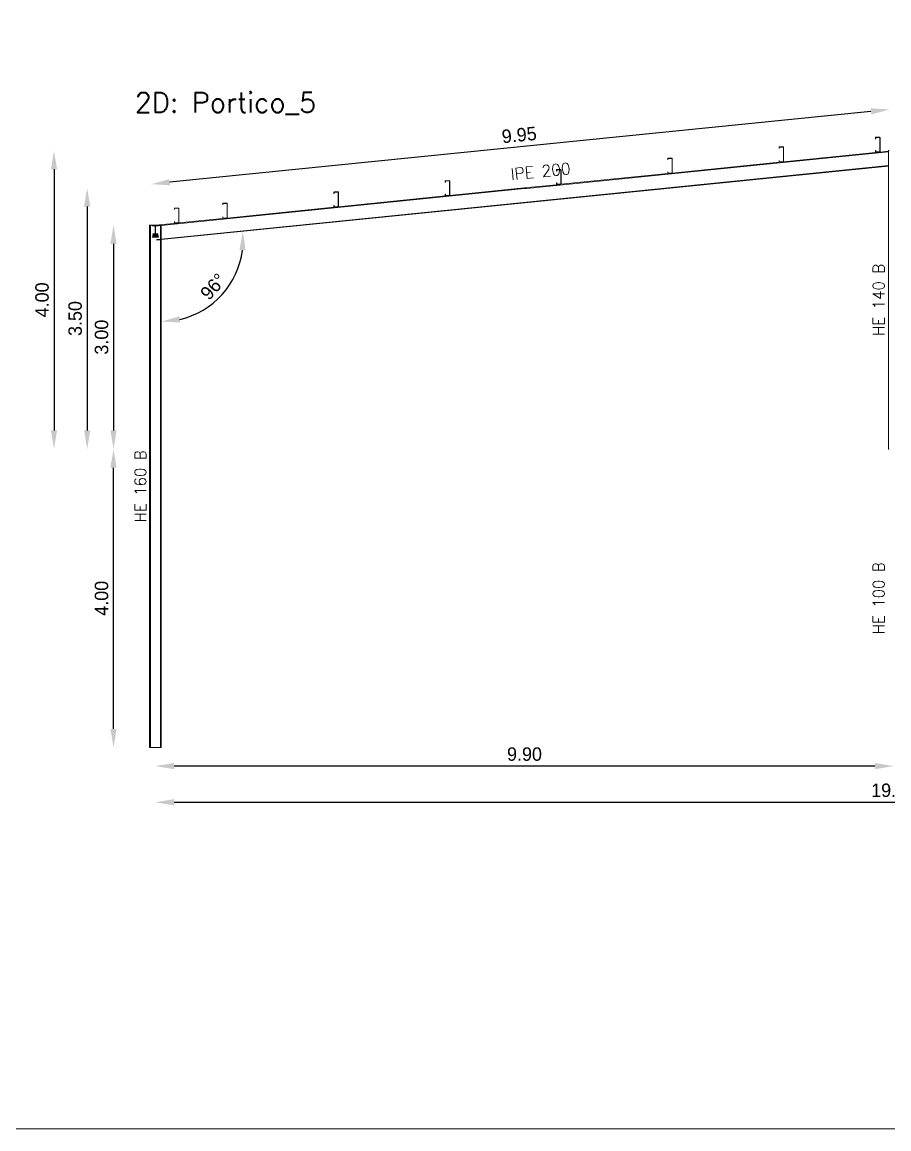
# Model space of a CAD drawing. Header units: millimetres. Extents: x 0 to 149, y -64 to 103.
# Drawn here: x 121.49 to 133.11, y 60.73 to 75.57 of the extents above; entities that cross this region are included whole.
import ezdxf
from ezdxf.enums import TextEntityAlignment as Align

# ---------------------------------------------------------------- set-up
doc = ezdxf.new("R2010")
doc.units = ezdxf.units.MM
for name, color, linetype, lineweight in [('BARRAS_DE_ACERO', 7, 'Continuous', 9), ('COTAS', 13, 'Continuous', 9), ('RECUAD_LIMITES', 2, 'Continuous', 0), ('REFERENCIA_DE_LAS_BARRAS', 2, 'Continuous', 9), ('TITULOS', 9, 'Continuous', 0)]:
    doc.layers.add(name, color=color, linetype=linetype, lineweight=lineweight)
doc.styles.add('CYPETXT', font='romans__.ttf', dxfattribs={"height": 0.2})
doc.styles.add('RomanS', font='')
doc.styles.get('RomanS').set_extended_font_data('Porsche')
doc.dimstyles.new('100-color', dxfattribs={"dimtxt": 0.18, "dimasz": 0.25, "dimexe": 0, "dimexo": 0.5, "dimgap": 0.07, "dimtad": 1, "dimzin": 4, "dimdsep": 46, "dimtxsty": 'RomanS', "dimcen": 0.1, "dimse1": 1, "dimse2": 1, "dimadec": 0, "dimazin": 0, "dimtfac": 1, "dimtix": 1, "dimtmove": 2, "dimatfit": 3, "dimfxl": 1, "dimtvp": 1.058824, "dimtolj": 1, "dimtzin": 1, "dimarcsym": 0})

# ---------------------------------------------------------------- blocks, each defined once
blk = doc.blocks.new('*D262')
at = {"layer": 'COTAS', "color": 0, "lineweight": -2, "transparency": 16777216}
blk.add_line((123.526, 65.109), (142.826, 65.109), dxfattribs=at)
at = {"layer": 'COTAS', "color": 0, "transparency": 16777216}
for points in [[(123.526, 65.151), (123.526, 65.068), (123.276, 65.109)], [(142.826, 65.151), (142.826, 65.068), (143.076, 65.109)]]:
    blk.add_solid(points, dxfattribs=at)
at = {"layer": 'Defpoints', "color": 0, "transparency": 16777216}
for p in [(123.276, 65.843), (143.076, 65.843), (143.076, 65.109)]:
    blk.add_point(p, dxfattribs=at)
at = {"layer": 'COTAS', "color": 0, "transparency": 16777216, "insert": (133.176, 65.269), "char_height": 0.18, "attachment_point": 5, "style": 'RomanS'}
blk.add_mtext('\\A1;19.80', dxfattribs=at)
blk = doc.blocks.new('*D263')
at = {"layer": 'COTAS', "color": 0, "lineweight": -2, "transparency": 16777216}
blk.add_line((122.715, 66.093), (122.715, 69.593), dxfattribs=at)
at = {"layer": 'COTAS', "color": 0, "transparency": 16777216}
for points in [[(122.673, 69.593), (122.756, 69.593), (122.715, 69.843)], [(122.673, 66.093), (122.756, 66.093), (122.715, 65.843)]]:
    blk.add_solid(points, dxfattribs=at)
at = {"layer": 'Defpoints', "color": 0, "transparency": 16777216}
for p in [(122.715, 69.843), (123.276, 69.843), (123.276, 65.843)]:
    blk.add_point(p, dxfattribs=at)
at = {"layer": 'COTAS', "color": 0, "transparency": 16777216, "insert": (122.555, 67.843), "char_height": 0.18, "attachment_point": 5, "rotation": 90, "style": 'RomanS'}
blk.add_mtext('\\A1;4.00', dxfattribs=at)
blk = doc.blocks.new('*D264')
at = {"layer": 'COTAS', "color": 0, "lineweight": -2, "transparency": 16777216}
blk.add_line((122.715, 72.593), (122.715, 70.093), dxfattribs=at)
at = {"layer": 'COTAS', "color": 0, "transparency": 16777216}
for points in [[(122.673, 72.593), (122.756, 72.593), (122.715, 72.843)], [(122.673, 70.093), (122.756, 70.093), (122.715, 69.843)]]:
    blk.add_solid(points, dxfattribs=at)
at = {"layer": 'Defpoints', "color": 0, "transparency": 16777216}
for p in [(123.276, 72.843), (122.715, 69.843), (123.276, 69.843)]:
    blk.add_point(p, dxfattribs=at)
at = {"layer": 'COTAS', "color": 0, "transparency": 16777216, "insert": (122.555, 71.343), "char_height": 0.18, "attachment_point": 5, "rotation": 90, "style": 'RomanS'}
blk.add_mtext('\\A1;3.00', dxfattribs=at)
blk = doc.blocks.new('*D266')
at = {"layer": 'COTAS', "color": 0, "lineweight": -2, "transparency": 16777216}
blk.add_line((122.361, 73.093), (122.361, 70.093), dxfattribs=at)
at = {"layer": 'COTAS', "color": 0, "transparency": 16777216}
for points in [[(122.32, 73.093), (122.403, 73.093), (122.361, 73.343)], [(122.32, 70.093), (122.403, 70.093), (122.361, 69.843)]]:
    blk.add_solid(points, dxfattribs=at)
at = {"layer": 'Defpoints', "color": 0, "transparency": 16777216}
for p in [(128.226, 73.343), (122.361, 69.843), (128.226, 69.843)]:
    blk.add_point(p, dxfattribs=at)
at = {"layer": 'COTAS', "color": 0, "transparency": 16777216, "insert": (122.201, 71.593), "char_height": 0.18, "attachment_point": 5, "rotation": 90, "style": 'RomanS'}
blk.add_mtext('\\A1;3.50', dxfattribs=at)
blk = doc.blocks.new('*D267')
at = {"layer": 'COTAS', "color": 0, "lineweight": -2, "transparency": 16777216}
blk.add_line((121.917, 73.593), (121.917, 70.093), dxfattribs=at)
at = {"layer": 'COTAS', "color": 0, "transparency": 16777216}
for points in [[(121.875, 73.593), (121.958, 73.593), (121.917, 73.843)], [(121.875, 70.093), (121.958, 70.093), (121.917, 69.843)]]:
    blk.add_solid(points, dxfattribs=at)
at = {"layer": 'Defpoints', "color": 0, "transparency": 16777216}
for p in [(133.176, 73.843), (121.917, 69.843), (133.176, 69.843)]:
    blk.add_point(p, dxfattribs=at)
at = {"layer": 'COTAS', "color": 0, "transparency": 16777216, "insert": (121.757, 71.843), "char_height": 0.18, "attachment_point": 5, "rotation": 90, "style": 'RomanS'}
blk.add_mtext('\\A1;4.00', dxfattribs=at)
blk = doc.blocks.new('*D275')
at = {"layer": 'COTAS', "color": 0, "lineweight": -2, "transparency": 16777216}
blk.add_line((132.926, 65.594), (123.526, 65.594), dxfattribs=at)
at = {"layer": 'COTAS', "color": 0, "transparency": 16777216}
for points in [[(123.526, 65.636), (123.526, 65.552), (123.276, 65.594)], [(132.926, 65.636), (132.926, 65.552), (133.176, 65.594)]]:
    blk.add_solid(points, dxfattribs=at)
at = {"layer": 'Defpoints', "color": 0, "transparency": 16777216}
for p in [(123.276, 65.843), (133.176, 65.843), (123.276, 65.594)]:
    blk.add_point(p, dxfattribs=at)
at = {"layer": 'COTAS', "color": 0, "transparency": 16777216, "insert": (128.226, 65.754), "char_height": 0.18, "attachment_point": 5, "style": 'RomanS'}
blk.add_mtext('\\A1;9.90', dxfattribs=at)
blk = doc.blocks.new('*D276')
at = {"layer": 'COTAS', "color": 0, "lineweight": -2, "transparency": 16777216}
blk.add_line((132.872, 74.369), (123.469, 73.419), dxfattribs=at)
at = {"layer": 'COTAS', "color": 0, "transparency": 16777216}
for points in [[(132.868, 74.411), (132.876, 74.328), (133.121, 74.394)], [(123.465, 73.461), (123.474, 73.378), (123.221, 73.394)]]:
    blk.add_solid(points, dxfattribs=at)
at = {"layer": 'Defpoints', "color": 0, "transparency": 16777216}
for p in [(133.176, 73.843), (123.221, 73.394), (123.276, 72.843)]:
    blk.add_point(p, dxfattribs=at)
at = {"layer": 'COTAS', "color": 0, "transparency": 16777216, "insert": (128.155, 74.053), "char_height": 0.18, "attachment_point": 5, "rotation": 5.7679, "style": 'RomanS'}
blk.add_mtext('\\A1;9.95', dxfattribs=at)
blk = doc.blocks.new('*D543')
at = {"layer": 'COTAS', "color": 0, "lineweight": -2, "transparency": 16777216}
blk.add_arc((123.356, 72.65), 1.098, 283.0754, 352.6925, dxfattribs=at)
at = {"layer": 'COTAS', "color": 0, "transparency": 16777216}
for points in [[(124.404, 72.511), (124.487, 72.509), (124.449, 72.76)], [(123.61, 71.539), (123.6, 71.622), (123.356, 71.552)]]:
    blk.add_solid(points, dxfattribs=at)
at = {"layer": 'Defpoints', "color": 0, "transparency": 16777216}
for p in [(133.106, 73.635), (123.356, 72.65), (123.356, 72.65), (123.937, 71.718), (123.356, 65.843)]:
    blk.add_point(p, dxfattribs=at)
at = {"layer": 'COTAS', "color": 0, "transparency": 16777216, "insert": (124.052, 72.021), "char_height": 0.18, "attachment_point": 5, "rotation": 47.8839, "style": 'RomanS'}
blk.add_mtext('\\A1;96°', dxfattribs=at)

msp = doc.modelspace()

# ---------------------------------------------------------------- linework, layer by layer
at = {"layer": 'BARRAS_DE_ACERO'}
for p, q in [((132.934, 74.02), (132.935, 74.021)), ((132.934, 74.02), (132.934, 74.018)), ((132.935, 74.021), (132.937, 74.022)), ((132.99, 74.021), (132.939, 74.021)), ((132.99, 74.023), (132.991, 74.022)), ((132.99, 74.02), (132.99, 74.021)), ((132.991, 74.02), (132.99, 74.02)), ((132.991, 74.022), (132.993, 74.021)), ((132.992, 74.019), (132.991, 74.02)), ((132.994, 74.02), (132.993, 74.021)), ((132.994, 74.02), (132.994, 74.018)), ((131.642, 73.891), (131.641, 73.889)), ((131.641, 73.889), (131.641, 73.887)), ((131.641, 73.887), (131.641, 73.872)), ((131.643, 73.872), (131.641, 73.872)), ((131.642, 73.891), (131.643, 73.892)), ((131.645, 73.892), (131.643, 73.892)), ((131.643, 73.889), (131.643, 73.888)), ((131.643, 73.888), (131.643, 73.887)), ((131.643, 73.887), (131.643, 73.872)), ((131.696, 73.892), (131.645, 73.892)), ((131.645, 73.89), (131.696, 73.89)), ((131.698, 73.892), (131.696, 73.892)), ((131.696, 73.89), (131.697, 73.89)), ((131.698, 73.889), (131.697, 73.89)), ((131.698, 73.889), (131.698, 73.888)), ((131.698, 73.888), (131.699, 73.887)), ((131.699, 73.887), (131.699, 73.696)), ((132.934, 74.018), (132.934, 74.003)), ((132.934, 74.003), (132.936, 74.003)), ((132.936, 74.003), (132.936, 74.018)), ((132.992, 74.018), (132.992, 74.019)), ((132.992, 73.827), (132.992, 74.018)), ((132.994, 73.827), (132.994, 74.018)), ((133.106, 73.827), (128.258, 73.337)), ((130.148, 73.737), (130.149, 73.738)), ((130.148, 73.721), (130.148, 73.737)), ((130.15, 73.74), (130.149, 73.738)), ((130.151, 73.741), (130.15, 73.74)), ((130.15, 73.738), (130.15, 73.737)), ((130.15, 73.738), (130.151, 73.738)), ((130.15, 73.721), (130.15, 73.737)), ((130.151, 73.741), (130.153, 73.741)), ((130.153, 73.741), (130.204, 73.741)), ((130.204, 73.741), (130.205, 73.741)), ((130.204, 73.739), (130.205, 73.739)), ((130.205, 73.741), (130.207, 73.74)), ((130.207, 73.74), (130.208, 73.738)), ((130.208, 73.737), (130.208, 73.738)), ((130.208, 73.737), (130.208, 73.546)), ((132.934, 73.843), (132.934, 73.827)), ((132.934, 73.843), (132.936, 73.843)), ((132.934, 73.827), (132.934, 73.825)), ((132.934, 73.825), (132.935, 73.824)), ((132.935, 73.824), (132.937, 73.823)), ((132.936, 73.827), (132.936, 73.843)), ((132.936, 73.826), (132.936, 73.827)), ((132.937, 73.825), (132.936, 73.826)), ((132.937, 73.825), (132.938, 73.825)), ((132.937, 73.823), (132.939, 73.823)), ((132.938, 73.825), (132.939, 73.825)), ((132.99, 73.825), (132.939, 73.825)), ((132.99, 73.823), (132.977, 73.823)), ((132.99, 73.825), (132.99, 73.825)), ((132.991, 73.823), (132.99, 73.823)), ((132.991, 73.823), (132.993, 73.824)), ((132.992, 73.826), (132.992, 73.827)), ((133.106, 73.836), (132.993, 73.824)), ((132.993, 73.824), (132.994, 73.825)), ((132.993, 73.824), (132.993, 73.824)), ((132.994, 73.827), (132.994, 73.825)), ((133.106, 73.843), (133.106, 73.836)), ((133.118, 73.843), (133.106, 73.843)), ((123.356, 72.658), (133.106, 73.643)), ((133.106, 73.635), (123.356, 72.65)), ((128.656, 73.588), (128.657, 73.589)), ((128.656, 73.588), (128.656, 73.586)), ((128.656, 73.57), (128.656, 73.586)), ((128.657, 73.589), (128.659, 73.59)), ((128.658, 73.586), (128.658, 73.57)), ((128.659, 73.59), (128.66, 73.59)), ((128.659, 73.588), (128.659, 73.588)), ((128.66, 73.59), (128.711, 73.59)), ((128.711, 73.59), (128.713, 73.59)), ((128.711, 73.588), (128.712, 73.588)), ((128.714, 73.589), (128.713, 73.59)), ((128.715, 73.588), (128.714, 73.589)), ((128.714, 73.587), (128.714, 73.586)), ((128.714, 73.586), (128.714, 73.395)), ((128.716, 73.586), (128.715, 73.588)), ((128.716, 73.395), (128.716, 73.586)), ((130.148, 73.721), (130.15, 73.721)), ((131.641, 73.712), (131.643, 73.712)), ((131.641, 73.696), (131.641, 73.712)), ((131.641, 73.695), (131.641, 73.696)), ((131.641, 73.695), (131.642, 73.693)), ((131.643, 73.692), (131.642, 73.693)), ((131.643, 73.712), (131.643, 73.696)), ((131.643, 73.695), (131.643, 73.696)), ((131.643, 73.692), (131.645, 73.692)), ((131.645, 73.694), (131.644, 73.694)), ((131.684, 73.692), (131.645, 73.692)), ((131.684, 73.692), (131.696, 73.692)), ((131.698, 73.692), (131.696, 73.692)), ((131.698, 73.695), (131.699, 73.696)), ((131.698, 73.695), (131.698, 73.695)), ((131.698, 73.692), (131.699, 73.693)), ((131.699, 73.693), (131.699, 73.693)), ((133.106, 73.635), (133.106, 69.843)), ((127.164, 73.437), (127.163, 73.435)), ((127.163, 73.435), (127.163, 73.42)), ((127.164, 73.437), (127.165, 73.438)), ((127.165, 73.438), (127.166, 73.439)), ((127.165, 73.42), (127.165, 73.435)), ((127.166, 73.437), (127.167, 73.437)), ((127.168, 73.438), (127.167, 73.437)), ((127.168, 73.438), (127.219, 73.438)), ((127.219, 73.438), (127.22, 73.437)), ((127.221, 73.437), (127.22, 73.437)), ((127.221, 73.436), (127.221, 73.437)), ((127.221, 73.436), (127.221, 73.435)), ((127.221, 73.435), (127.221, 73.244)), ((127.223, 73.437), (127.222, 73.438)), ((128.658, 73.57), (128.656, 73.57)), ((130.192, 73.541), (128.715, 73.392)), ((130.148, 73.561), (130.15, 73.561)), ((130.148, 73.561), (130.148, 73.546)), ((130.149, 73.544), (130.148, 73.546)), ((130.149, 73.544), (130.15, 73.542)), ((130.15, 73.546), (130.15, 73.561)), ((130.15, 73.545), (130.15, 73.546)), ((130.151, 73.544), (130.15, 73.545)), ((130.15, 73.542), (130.151, 73.541)), ((130.152, 73.543), (130.151, 73.544)), ((130.153, 73.541), (130.151, 73.541)), ((130.153, 73.543), (130.152, 73.543)), ((130.153, 73.543), (130.204, 73.543)), ((130.153, 73.541), (130.192, 73.541)), ((130.204, 73.543), (130.205, 73.543)), ((130.208, 73.544), (130.207, 73.543)), ((130.208, 73.546), (130.208, 73.544)), ((128.224, 73.334), (123.356, 72.842)), ((125.672, 73.288), (125.671, 73.286)), ((125.674, 73.289), (125.672, 73.288)), ((125.673, 73.285), (125.674, 73.286)), ((125.675, 73.289), (125.674, 73.289)), ((125.727, 73.289), (125.675, 73.289)), ((125.727, 73.287), (125.675, 73.287)), ((125.728, 73.289), (125.727, 73.289)), ((125.728, 73.286), (125.727, 73.287)), ((125.727, 73.287), (125.727, 73.287)), ((125.73, 73.288), (125.728, 73.289)), ((125.728, 73.286), (125.729, 73.285)), ((125.729, 73.285), (125.729, 73.284)), ((125.729, 73.093), (125.729, 73.284)), ((125.731, 73.286), (125.73, 73.288)), ((125.731, 73.286), (125.731, 73.284)), ((125.731, 73.284), (125.731, 73.093)), ((127.163, 73.42), (127.165, 73.42)), ((127.222, 73.241), (128.179, 73.338)), ((128.179, 73.338), (128.194, 73.339)), ((128.194, 73.339), (128.226, 73.343)), ((128.224, 73.334), (128.229, 73.334)), ((128.249, 73.336), (128.258, 73.337)), ((128.656, 73.395), (128.656, 73.41)), ((128.656, 73.41), (128.658, 73.41)), ((128.656, 73.393), (128.656, 73.395)), ((128.657, 73.392), (128.656, 73.393)), ((128.659, 73.391), (128.657, 73.392)), ((128.658, 73.41), (128.658, 73.395)), ((128.658, 73.395), (128.658, 73.394)), ((128.659, 73.393), (128.658, 73.394)), ((128.659, 73.393), (128.66, 73.392)), ((128.659, 73.393), (128.659, 73.393)), ((128.659, 73.391), (128.66, 73.39)), ((128.66, 73.39), (128.699, 73.39)), ((128.699, 73.39), (128.711, 73.39)), ((128.711, 73.39), (128.713, 73.391)), ((128.714, 73.394), (128.713, 73.393)), ((128.714, 73.392), (128.713, 73.391)), ((128.714, 73.395), (128.714, 73.394)), ((128.714, 73.392), (128.715, 73.392)), ((128.715, 73.393), (128.716, 73.395)), ((128.715, 73.392), (128.715, 73.393)), ((124.179, 73.134), (124.179, 73.135)), ((124.179, 73.118), (124.179, 73.134)), ((124.182, 73.136), (124.181, 73.135)), ((124.181, 73.135), (124.181, 73.135)), ((124.181, 73.135), (124.181, 73.134)), ((124.181, 73.118), (124.181, 73.134)), ((124.183, 73.136), (124.182, 73.136)), ((124.183, 73.138), (124.234, 73.138)), ((124.234, 73.136), (124.183, 73.136)), ((124.236, 73.138), (124.234, 73.138)), ((124.234, 73.136), (124.235, 73.136)), ((124.236, 73.135), (124.235, 73.136)), ((124.236, 73.138), (124.237, 73.137)), ((124.236, 73.135), (124.237, 73.134)), ((124.236, 73.135), (124.236, 73.135)), ((124.237, 73.137), (124.238, 73.135)), ((124.237, 73.134), (124.237, 72.943)), ((124.239, 73.134), (124.238, 73.135)), ((124.239, 72.943), (124.239, 73.134)), ((125.673, 73.269), (125.671, 73.269)), ((127.207, 73.24), (125.73, 73.09)), ((127.163, 73.26), (127.165, 73.26)), ((127.163, 73.244), (127.163, 73.26)), ((127.164, 73.242), (127.163, 73.244)), ((127.165, 73.241), (127.164, 73.242)), ((127.166, 73.24), (127.165, 73.241)), ((127.166, 73.243), (127.166, 73.242)), ((127.167, 73.242), (127.166, 73.242)), ((127.168, 73.24), (127.166, 73.24)), ((127.167, 73.242), (127.168, 73.242)), ((127.168, 73.24), (127.207, 73.24)), ((127.219, 73.24), (127.207, 73.24)), ((127.221, 73.24), (127.219, 73.24)), ((127.22, 73.242), (127.221, 73.242)), ((127.222, 73.241), (127.223, 73.242)), ((127.223, 73.244), (127.223, 73.242)), ((123.533, 73.071), (123.532, 73.07)), ((123.532, 73.07), (123.532, 73.068)), ((123.532, 73.053), (123.532, 73.068)), ((123.534, 73.053), (123.532, 73.053)), ((123.534, 73.072), (123.533, 73.071)), ((123.534, 73.072), (123.536, 73.073)), ((123.534, 73.07), (123.535, 73.071)), ((123.534, 73.069), (123.534, 73.07)), ((123.534, 73.068), (123.534, 73.069)), ((123.534, 73.053), (123.534, 73.068)), ((123.535, 73.071), (123.536, 73.071)), ((123.587, 73.073), (123.536, 73.073)), ((123.587, 73.071), (123.536, 73.071)), ((123.589, 73.072), (123.587, 73.073)), ((123.588, 73.071), (123.587, 73.071)), ((123.589, 73.07), (123.588, 73.071)), ((123.589, 73.072), (123.59, 73.071)), ((123.591, 73.07), (123.59, 73.071)), ((123.592, 73.068), (123.591, 73.07)), ((123.592, 73.068), (123.592, 72.877)), ((124.179, 73.118), (124.181, 73.118)), ((124.237, 72.94), (125.714, 73.089)), ((125.671, 73.109), (125.673, 73.109)), ((125.671, 73.109), (125.671, 73.093)), ((125.671, 73.092), (125.671, 73.093)), ((125.671, 73.092), (125.672, 73.09)), ((125.674, 73.089), (125.672, 73.09)), ((125.673, 73.093), (125.673, 73.109)), ((125.673, 73.093), (125.673, 73.092)), ((125.673, 73.092), (125.674, 73.092)), ((125.674, 73.092), (125.675, 73.091)), ((125.674, 73.089), (125.675, 73.089)), ((125.727, 73.091), (125.675, 73.091)), ((125.675, 73.091), (125.675, 73.091)), ((125.675, 73.089), (125.714, 73.089)), ((125.714, 73.089), (125.727, 73.089)), ((125.727, 73.091), (125.728, 73.092)), ((125.727, 73.091), (125.727, 73.091)), ((125.727, 73.089), (125.728, 73.089)), ((125.728, 73.092), (125.729, 73.092)), ((125.73, 73.09), (125.728, 73.089)), ((125.729, 73.092), (125.729, 73.093)), ((125.731, 73.092), (125.73, 73.09)), ((125.73, 73.09), (125.73, 73.09)), ((125.731, 73.092), (125.731, 73.093)), ((123.209, 72.843), (123.196, 72.843)), ((123.196, 72.843), (123.196, 65.843)), ((123.209, 65.843), (123.209, 72.843)), ((123.24, 72.843), (123.235, 72.843)), ((123.274, 72.835), (123.235, 72.835)), ((123.24, 72.836), (123.274, 72.836)), ((123.244, 72.836), (123.244, 72.843)), ((123.276, 72.843), (123.244, 72.843)), ((123.244, 72.836), (123.274, 72.836)), ((123.274, 72.729), (123.274, 72.836)), ((123.274, 72.823), (123.274, 72.836)), ((123.274, 72.729), (123.274, 72.835)), ((123.575, 72.873), (123.276, 72.843)), ((123.308, 72.843), (123.276, 72.843)), ((123.279, 72.836), (123.308, 72.836)), ((123.279, 72.836), (123.284, 72.836)), ((123.279, 72.836), (123.279, 72.834)), ((123.279, 72.836), (123.279, 72.835)), ((123.279, 72.834), (123.279, 72.835)), ((123.279, 72.835), (123.279, 72.834)), ((123.279, 72.729), (123.279, 72.834)), ((123.279, 72.834), (123.279, 72.729)), ((123.313, 72.836), (123.284, 72.836)), ((123.317, 72.835), (123.288, 72.835)), ((123.308, 72.843), (123.313, 72.843)), ((123.308, 72.843), (123.308, 72.836)), ((123.313, 72.843), (123.313, 72.836)), ((123.343, 72.657), (123.343, 72.841)), ((123.534, 72.893), (123.532, 72.893)), ((123.532, 72.877), (123.532, 72.893)), ((123.532, 72.876), (123.532, 72.877)), ((123.532, 72.876), (123.533, 72.874)), ((123.534, 72.873), (123.533, 72.874)), ((123.534, 72.893), (123.534, 72.877)), ((123.534, 72.876), (123.534, 72.877)), ((123.534, 72.876), (123.535, 72.875)), ((123.534, 72.876), (123.534, 72.876)), ((123.536, 72.873), (123.534, 72.873)), ((123.535, 72.875), (123.536, 72.875)), ((123.587, 72.875), (123.536, 72.875)), ((123.575, 72.873), (123.536, 72.873)), ((123.575, 72.873), (123.587, 72.873)), ((123.588, 72.875), (123.587, 72.875)), ((123.587, 72.873), (123.589, 72.873)), ((123.59, 72.874), (123.589, 72.873)), ((123.591, 72.876), (123.59, 72.874)), ((123.592, 72.877), (123.591, 72.876)), ((124.179, 72.958), (124.179, 72.943)), ((124.181, 72.958), (124.179, 72.958)), ((124.179, 72.941), (124.179, 72.943)), ((124.179, 72.941), (124.18, 72.939)), ((124.18, 72.939), (124.181, 72.938)), ((124.181, 72.943), (124.181, 72.958)), ((124.181, 72.943), (124.181, 72.942)), ((124.181, 72.942), (124.181, 72.941)), ((124.181, 72.941), (124.182, 72.94)), ((124.181, 72.938), (124.183, 72.938)), ((124.182, 72.94), (124.183, 72.94)), ((124.234, 72.94), (124.183, 72.94)), ((124.183, 72.938), (124.222, 72.938)), ((124.222, 72.938), (124.234, 72.938)), ((124.235, 72.94), (124.234, 72.94)), ((124.236, 72.938), (124.234, 72.938)), ((124.235, 72.94), (124.236, 72.941)), ((124.236, 72.942), (124.237, 72.943)), ((124.236, 72.942), (124.236, 72.941)), ((124.236, 72.938), (124.237, 72.939)), ((124.238, 72.941), (124.237, 72.94)), ((124.237, 72.94), (124.237, 72.939)), ((124.239, 72.943), (124.238, 72.941)), ((123.235, 72.69), (123.235, 72.683)), ((123.274, 72.69), (123.235, 72.69)), ((123.24, 72.71), (123.274, 72.71)), ((123.24, 72.703), (123.24, 72.71)), ((123.24, 72.703), (123.274, 72.703)), ((123.244, 72.729), (123.274, 72.729)), ((123.244, 72.723), (123.244, 72.729)), ((123.244, 72.723), (123.274, 72.723)), ((123.274, 72.729), (123.274, 72.823)), ((123.274, 72.729), (123.274, 72.729)), ((123.274, 72.729), (123.274, 72.729)), ((123.274, 72.723), (123.274, 72.71)), ((123.274, 72.723), (123.274, 72.723)), ((123.274, 72.71), (123.274, 72.71)), ((123.274, 72.69), (123.274, 72.703)), ((123.274, 72.703), (123.279, 72.703)), ((123.308, 72.729), (123.279, 72.729)), ((123.279, 72.729), (123.279, 72.729)), ((123.279, 72.729), (123.279, 72.729)), ((123.313, 72.71), (123.279, 72.71)), ((123.279, 72.71), (123.279, 72.71)), ((123.279, 72.703), (123.313, 72.703)), ((123.279, 72.69), (123.279, 72.703)), ((123.317, 72.69), (123.279, 72.69)), ((123.308, 72.729), (123.308, 72.723)), ((123.313, 72.71), (123.313, 72.703)), ((123.317, 72.69), (123.317, 72.683)), ((123.317, 72.683), (123.235, 72.683)), ((123.296, 72.652), (123.343, 72.657)), ((123.297, 72.644), (123.296, 72.652)), ((123.343, 65.843), (123.343, 72.648)), ((123.356, 72.65), (123.356, 72.658)), ((123.356, 72.65), (123.356, 65.843)), ((133.118, 69.843), (133.106, 69.843)), ((123.196, 65.843), (123.209, 65.843)), ((123.343, 65.843), (123.209, 65.843)), ((123.356, 65.843), (123.343, 65.843))]:
    msp.add_line(p, q, dxfattribs=at)
for points in [[(132.936, 74.018), (132.936, 74.019), (132.937, 74.02), (132.938, 74.02), (132.939, 74.021)], [(132.937, 74.022), (132.939, 74.023), (132.99, 74.023)], [(131.643, 73.889), (131.644, 73.89), (131.645, 73.89)], [(131.698, 73.892), (131.699, 73.891), (131.7, 73.889), (131.701, 73.887)], [(131.7, 73.695), (131.701, 73.696), (131.701, 73.887)], [(130.204, 73.739), (130.153, 73.739), (130.152, 73.739), (130.151, 73.738)], [(130.206, 73.545), (130.206, 73.546), (130.206, 73.737), (130.206, 73.738), (130.205, 73.738), (130.205, 73.739)], [(131.7, 73.695), (131.699, 73.693), (132.977, 73.823), (132.939, 73.823)], [(132.992, 73.826), (132.991, 73.825), (132.99, 73.825)], [(133.106, 73.836), (133.106, 73.827), (133.106, 73.643), (133.106, 73.635)], [(128.658, 73.586), (128.658, 73.587), (128.659, 73.588)], [(128.659, 73.588), (128.66, 73.588), (128.711, 73.588)], [(128.714, 73.587), (128.713, 73.588), (128.712, 73.588)], [(131.684, 73.692), (130.207, 73.543), (130.207, 73.542)], [(131.644, 73.694), (131.643, 73.695), (131.643, 73.695)], [(131.645, 73.694), (131.696, 73.694), (131.697, 73.694), (131.698, 73.695)], [(127.165, 73.435), (127.166, 73.436), (127.166, 73.437)], [(127.219, 73.44), (127.168, 73.44), (127.166, 73.439)], [(127.219, 73.44), (127.221, 73.439), (127.222, 73.438)], [(127.223, 73.437), (127.223, 73.435), (127.223, 73.244)], [(130.192, 73.541), (130.204, 73.541), (130.205, 73.541), (130.207, 73.542)], [(130.206, 73.545), (130.205, 73.544), (130.205, 73.543)], [(125.671, 73.286), (125.671, 73.284), (125.671, 73.269)], [(125.673, 73.269), (125.673, 73.284), (125.673, 73.285)], [(125.674, 73.286), (125.675, 73.287), (125.675, 73.287)], [(128.699, 73.39), (128.226, 73.343)], [(128.229, 73.334), (128.249, 73.336)], [(128.713, 73.393), (128.712, 73.393), (128.711, 73.392), (128.66, 73.392)], [(124.183, 73.138), (124.181, 73.138), (124.18, 73.137), (124.179, 73.135)], [(127.165, 73.26), (127.165, 73.244), (127.166, 73.243)], [(127.22, 73.242), (127.219, 73.242), (127.168, 73.242)], [(127.221, 73.244), (127.221, 73.243), (127.221, 73.242)], [(127.221, 73.24), (127.222, 73.241), (127.222, 73.241)], [(123.588, 72.875), (123.589, 72.876), (123.589, 72.876), (123.59, 72.877), (123.59, 73.068), (123.589, 73.069), (123.589, 73.07)], [(123.235, 72.835), (123.235, 72.843), (123.209, 72.843)], [(123.244, 72.843), (123.24, 72.843), (123.24, 72.836)], [(123.279, 72.729), (123.279, 72.834), (123.288, 72.835), (123.279, 72.835)], [(123.317, 72.838), (123.317, 72.843), (123.313, 72.843)], [(123.343, 72.841), (123.317, 72.838), (123.317, 72.835)], [(123.356, 72.843), (123.343, 72.843), (123.343, 72.841)], [(123.356, 72.658), (123.356, 72.842), (123.356, 72.843)], [(124.222, 72.938), (123.59, 72.874), (123.59, 72.874)], [(123.279, 72.723), (123.274, 72.723), (123.274, 72.71)], [(123.279, 72.723), (123.279, 72.723), (123.279, 72.71)], [(123.279, 72.71), (123.279, 72.723), (123.308, 72.723)], [(123.297, 72.644), (123.343, 72.648), (123.343, 72.657)]]:
    msp.add_lwpolyline(points, dxfattribs=at)
at = {"layer": 'RECUAD_LIMITES'}
msp.add_lwpolyline([(107.34, 60.732), (149.34, 60.732), (149.34, 90.432), (107.34, 90.432), (107.34, 60.732)], close=True, dxfattribs=at)

# ---------------------------------------------------------------- texts
at = {"layer": 'REFERENCIA_DE_LAS_BARRAS', "style": 'CYPETXT'}
for s, rotation, width, p, p2 in [('IPE 200', 5.7995, 0.844169, (128.05, 73.45), (128.851, 73.531)), ('HE 140 B', 90, 0.776302, (133.052, 71.359), (133.052, 72.326)), ('HE 160 B', 90, 0.776302, (123.152, 68.859), (123.152, 69.826)), ('HE 100 B', 90, 0.776302, (133.052, 67.359), (133.052, 68.326))]:
    msp.add_text(s, height=0.1533, rotation=rotation, dxfattribs=dict(at, width=width)).set_placement(p, p2, align=Align.FIT)
at = {"layer": 'TITULOS', "style": 'CYPETXT', "width": 0.831586}
msp.add_text('2D: Portico_5', height=0.26667, dxfattribs=at).set_placement((123.001, 74.356), (125.433, 74.356), align=Align.FIT)

# ---------------------------------------------------------------- dimensions: what is measured, and where the dimension line sits
at = {"layer": 'COTAS'}
dim = msp.add_aligned_dim(p1=(133.176, 73.843), p2=(123.276, 72.843), distance=-0.554, dimstyle='100-color', dxfattribs=at)
dim.commit()
dim.dimension.update_dxf_attribs({"geometry": '*D276', "text_midpoint": (128.155, 74.053)})
for base, p1, p2, picture, middle in [((121.917, 69.843), (133.176, 73.843), (133.176, 69.843), '*D267', (121.757, 71.843)), ((122.361, 69.843), (128.226, 73.343), (128.226, 69.843), '*D266', (122.201, 71.593)), ((122.715, 69.843), (123.276, 72.843), (123.276, 69.843), '*D264', (122.555, 71.343)), ((122.715, 69.843), (123.276, 65.843), (123.276, 69.843), '*D263', (122.555, 67.843))]:
    dim = msp.add_linear_dim(base=base, p1=p1, p2=p2, angle=90, dimstyle='100-color', dxfattribs=at)
    dim.commit()
    dim.dimension.update_dxf_attribs({"geometry": picture, "text_midpoint": middle})
dim = msp.add_angular_dim_2l(base=(123.937, 71.718), line1=((133.106, 73.635), (123.356, 72.65)), line2=((123.356, 72.65), (123.356, 65.843)), dimstyle='100-color', dxfattribs=at)
dim.commit()
dim.dimension.update_dxf_attribs({"geometry": '*D543', "text_midpoint": (124.052, 72.021)})
for base, p1, p2, picture, middle in [((123.276, 65.594), (133.176, 65.843), (123.276, 65.843), '*D275', (128.226, 65.754)), ((143.076, 65.109), (123.276, 65.843), (143.076, 65.843), '*D262', (133.176, 65.269))]:
    dim = msp.add_linear_dim(base=base, p1=p1, p2=p2, dimstyle='100-color', dxfattribs=at)
    dim.commit()
    dim.dimension.update_dxf_attribs({"geometry": picture, "text_midpoint": middle})

doc.saveas('drawing.dxf')
